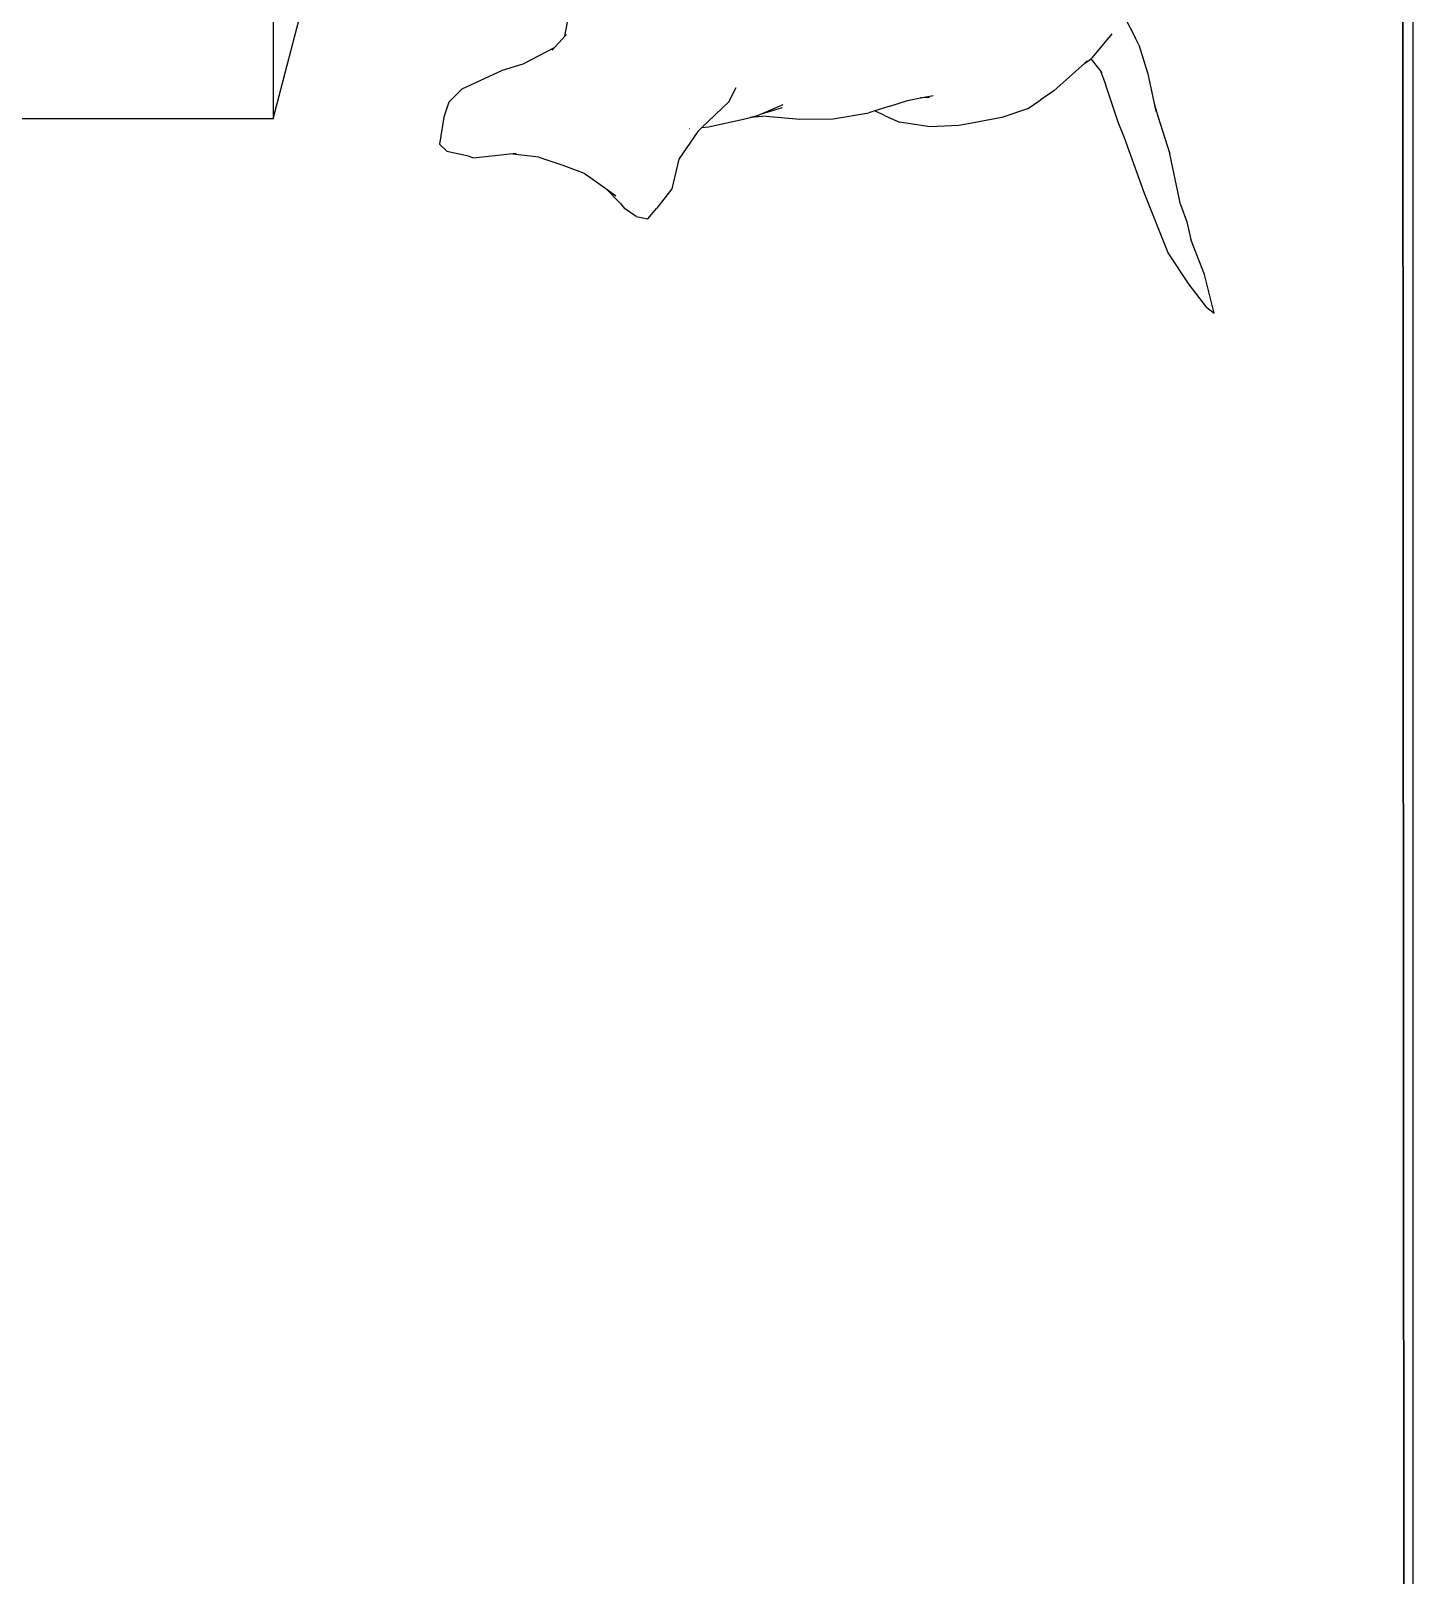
# Model space of a CAD drawing. Header units: millimetres. Extents: x -650 to 3773, y 316 to 2389.
# Drawn here: x 599.6 to 660.7, y 504.7 to 572.9 of the extents above; entities that cross this region are included whole.
import ezdxf

# ---------------------------------------------------------------- set-up
doc = ezdxf.new("R2010")
doc.units = ezdxf.units.MM

# ---------------------------------------------------------------- blocks, each defined once
blk = doc.blocks.new('A$C1e894cf7')
for p, q in [((667.319, 171.976), (558.922, 171.976)), ((667.245, 171.605), (532.905, 171.511)), ((532.905, 171.48), (669.391, 171.576)), ((582.774, 163.187), (581.064, 162.759)), ((582.525, 162.873), (582.774, 163.187)), ((581.064, 162.759), (579.518, 162.156)), ((582.525, 162.873), (581.508, 162.093)), ((577.973, 161.698), (575.74, 161.231)), ((577.973, 161.698), (578.741, 161.985)), ((578.741, 161.985), (579.518, 162.156)), ((581.508, 162.093), (580.111, 161.16)), ((574.074, 160.707), (575.74, 161.231)), ((580.111, 161.16), (577.49, 160.106)), ((572.201, 160.267), (573.509, 160.539)), ((573.509, 160.539), (574.074, 160.707)), ((573.509, 160.539), (573.865, 160.613)), ((568.793, 158.771), (570.621, 159.711)), ((570.922, 159.858), (570.621, 159.711)), ((570.922, 159.858), (572.201, 160.267)), ((577.49, 160.106), (575.032, 159.232)), ((574.341, 158.953), (572.657, 158.398)), ((575.032, 159.232), (574.341, 158.953)), ((571.482, 157.824), (570.436, 158.684)), ((572.045, 158.153), (572.657, 158.398)), ((571.536, 157.751), (571.482, 157.824)), ((571.536, 157.751), (571.533, 157.748)), ((572.045, 158.153), (571.536, 157.751)), ((571.733, 157.48), (571.536, 157.751)), ((572.164, 158.247), (572.045, 158.153)), ((571.649, 157.574), (571.733, 157.48)), ((571.733, 157.48), (572.951, 156.116)), ((572.951, 156.116), (573.367, 155.511)), ((573.747, 154.948), (573.367, 155.511)), ((573.747, 154.948), (574.134, 153.814)), ((574.134, 153.814), (574.408, 152.32)), ((574.408, 152.32), (574.486, 151.898)), ((574.486, 151.898), (574.549, 150.641)), ((573.268, 150.216), (573.154, 150.786)), ((573.234, 150.423), (573.254, 150.615)), ((573.254, 150.615), (573.268, 150.216)), ((573.384, 149.641), (573.268, 150.216)), ((574.549, 150.641), (574.343, 149.298)), ((573.631, 148.86), (573.384, 149.641)), ((573.631, 148.86), (573.842, 148.207)), ((574.057, 148.653), (574.343, 149.298)), ((574.057, 148.653), (573.842, 148.207)), ((573.842, 148.207), (573.927, 147.944)), ((574.186, 146.366), (573.927, 147.944)), ((574.201, 144.888), (574.186, 146.366)), ((574.066, 143.397), (574.201, 144.888)), ((573.97, 143.192), (573.555, 144.151)), ((573.97, 143.192), (573.692, 144.123)), ((574.066, 143.397), (574.131, 142.691)), ((574.045, 143.019), (573.97, 143.192)), ((574.131, 142.691), (574.045, 143.019)), ((574.206, 142.405), (574.131, 142.691)), ((573.446, 141.751), (572.811, 142.076)), ((574.548, 140.852), (574.206, 142.405)), ((573.446, 141.751), (574.573, 140.564)), ((574.573, 140.564), (574.548, 140.852)), ((574.573, 140.564), (574.744, 140.384)), ((574.62, 140.018), (574.619, 140.032)), ((574.744, 140.384), (575.966, 139.54)), ((575.966, 139.54), (577.289, 139.237)), ((577.289, 139.237), (578.131, 138.571)), ((578.611, 138.178), (578.131, 138.571)), ((578.511, 137.667), (578.611, 138.178)), ((577.924, 136.971), (578.156, 137.148)), ((578.511, 137.667), (578.156, 137.148)), ((577.924, 136.971), (577.273, 136.32)), ((577.273, 136.32), (577.592, 136.762)), ((576.586, 135.367), (577.273, 136.32)), ((576.235, 134.419), (576.586, 135.367)), ((570.538, 134.514), (569.917, 134.635)), ((570.538, 134.514), (570.461, 134.582)), ((570.819, 134.265), (570.538, 134.514)), ((575.88, 133.366), (576.235, 134.419)), ((571.059, 134.04), (570.819, 134.265)), ((571.059, 134.04), (571.77, 132.651)), ((571.155, 133.951), (571.059, 134.04)), ((575.88, 133.366), (575.733, 132.082)), ((571.77, 132.651), (572.056, 131.749)), ((575.733, 132.082), (575.701, 132.37)), ((572.056, 131.749), (572.874, 129.97)), ((575.913, 130.482), (575.733, 132.082)), ((575.813, 130.189), (575.913, 130.482)), ((572.874, 129.97), (573.448, 129.389)), ((575.618, 129.296), (575.813, 130.189)), ((573.448, 129.389), (574.123, 129.163)), ((574.123, 129.163), (575.307, 128.971)), ((575.307, 128.971), (575.618, 129.296)), ((574.197, 121.628), (546.146, 128.911)), ((540.254, 121.628), (574.197, 121.628)), ((574.197, 121.628), (574.197, 109.212))]:
    blk.add_line(p, q)

msp = doc.modelspace()

# ---------------------------------------------------------------- block references
at = {"rotation": 270}
msp.add_blockref('A$C1e894cf7', (488.682, 1143.208), dxfattribs=at)

doc.saveas('drawing.dxf')
